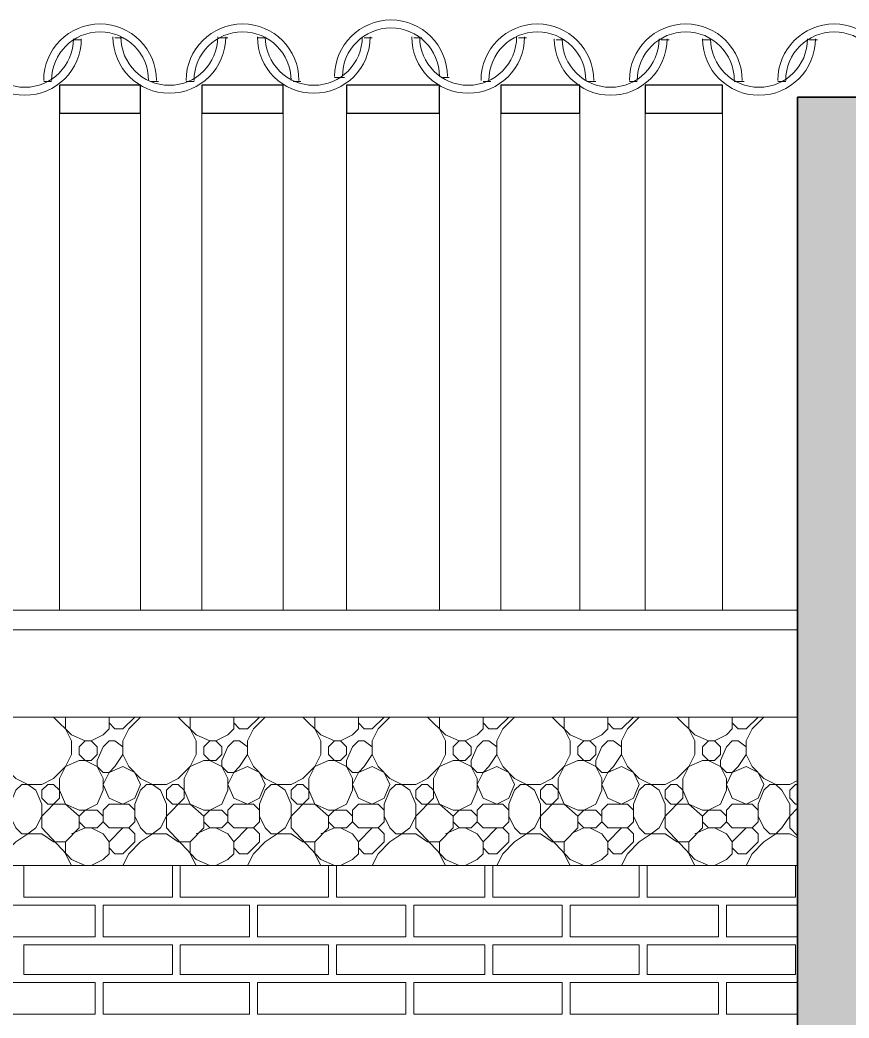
# Model space of a CAD drawing. Header units: millimetres. Extents: x 522330 to 539110, y -796875 to -790495.
# Drawn here: x 535232 to 536563, y -792096 to -790495 of the extents above; entities that cross this region are included whole.
import ezdxf

# ---------------------------------------------------------------- set-up
doc = ezdxf.new("R2010")
doc.units = ezdxf.units.MM
doc.layers.add('A-ALV-___-___-EXI', color=250, linetype='Continuous', lineweight=35)
doc.layers.add('A-COB-___-___-EXI', color=250, linetype='Continuous', lineweight=25)

msp = doc.modelspace()

# ---------------------------------------------------------------- hatches: boundary and pattern name
at = {"layer": 'A-ALV-___-___-EXI'}
h = msp.add_hatch(color=11, dxfattribs=at)
h.paths.add_polyline_path([(536442.5, -795696.4), (536884.2, -795696.4), (536884.2, -794733.6), (536690.3, -794733.6), (536442.5, -794743.1), (536442.5, -795693.3)])
h.paths.add_polyline_path([(523051.7, -795674.2), (523493.4, -795674.2), (523477.5, -794733.6), (523258.2, -794679.6), (523051.7, -794679.6), (523051.7, -794983.5)])
h.paths.add_polyline_path([(523255.1, -793246.4), (523477.5, -793233.7), (523477.5, -792595), (523407.6, -792595), (523408.1, -792553.7), (523477.5, -792553.7), (523477.5, -792452), (523413.9, -792452), (523413.9, -792401.2), (523477.5, -792401.2), (523477.5, -790621.7), (523042.2, -790621.7), (523048.5, -793246.4)])
h.paths.add_polyline_path([(536687.2, -793230.6), (536884.2, -793230.6), (536861.9, -790618.5), (536480.6, -790618.5), (536480.6, -792401.2), (536560.1, -792401.2), (536560.1, -792452), (536455.2, -792452), (536455.2, -792553.7), (536556.9, -792553.7), (536556.9, -792595), (536442.5, -792595), (536442.5, -793122.5), (536684, -793132)])
h.paths.add_polyline_path([(531977.8, -793192.4), (532213, -793192.4), (532422.7, -793176.5), (532422.7, -792595), (532324.2, -792595), (532324.9, -792553.7), (532394.1, -792553.7), (532394.1, -792452), (532327.4, -792452), (532327.5, -792401.2), (532394.1, -792401.2), (532394.1, -790643.9), (531984.2, -790643.9), (531979.5, -792538.7)])
h.paths.add_polyline_path([(527970.8, -793182.9), (527970.8, -792595), (527865.9, -792595), (527865.9, -792553.7), (527869.1, -792553.7), (527869.1, -792404.4), (527935.8, -792404.4), (527929.4, -790643.9), (527548.1, -790643.9), (527532.2, -792401.2), (527593.2, -792401.2), (527592.6, -792452), (527541.8, -792452), (527541.8, -792553.7), (527602.1, -792553.7), (527602.1, -792595), (527532.2, -792595), (527532.2, -793170.2), (527726.1, -793182.9)])

# ---------------------------------------------------------------- linework, layer by layer
at = {"layer": 'A-ALV-___-___-EXI', "color": 18, "lineweight": 9}
msp.add_line((536480.6, -791613.1), (532394.1, -791613.1), dxfattribs=at)
at = {"layer": 'A-ALV-___-___-EXI', "color": 251, "lineweight": 9}
for p, q in [((535737, -791651.2), (535746.6, -791651.2)), ((536137.4, -791651.2), (536147, -791651.2)), ((535314.4, -791800.6), (535336.6, -791791.1)), ((535514.6, -791800.6), (535536.8, -791791.1)), ((535714.8, -791800.6), (535737, -791791.1)), ((535915, -791800.6), (535937.2, -791791.1)), ((536120.6, -791798.4), (536137.4, -791791.1)), ((536315.4, -791800.6), (536337.6, -791791.1))]:
    msp.add_line(p, q, dxfattribs=at)
at = {"layer": 'A-ALV-___-___-EXI'}
msp.add_lwpolyline([(536442.5, -792595), (536442.5, -793122.5), (536684, -793132), (536687.2, -793230.6), (536884.2, -793230.6), (536861.9, -790618.5), (536480.6, -790618.5), (536480.6, -792401.2)], dxfattribs=at)
at = {"layer": 'A-ALV-___-___-EXI', "color": 251, "lineweight": 9, "flags": 128}
for points in [[(536480.6, -791851.4), (532394.1, -791851.4), (532403.6, -791832.4), (532422.7, -791813.3), (532441.8, -791800.6), (532454.5, -791791.1), (532464, -791772), (532492.6, -791743.4), (532492.6, -791711.6), (532511.7, -791673.5), (532511.7, -791651.2), (532502.1, -791632.2), (532502.1, -791613.1), (532502.1, -791632.2), (532511.7, -791651.2), (532511.7, -791673.5), (532492.6, -791711.6)], [(535126.9, -791781.5), (535136.4, -791791.1), (535155.5, -791791.1), (535165, -791781.5), (535174.6, -791791.1), (535206.4, -791791.1), (535215.9, -791781.5), (535215.9, -791752.9), (535225.4, -791730.7), (535235, -791721.2), (535266.7, -791721.2), (535285.8, -791711.6), (535304.9, -791692.6), (535327.1, -791683), (535346.2, -791683), (535355.7, -791673.5), (535355.7, -791660.8), (535346.2, -791651.2), (535365.2, -791641.7), (535374.8, -791632.2), (535374.8, -791613.1)], [(535196.8, -791851.4), (535206.4, -791832.4), (535225.4, -791813.3), (535244.5, -791800.6), (535257.2, -791791.1), (535266.7, -791772), (535295.3, -791743.4), (535295.3, -791711.6), (535314.4, -791673.5), (535314.4, -791651.2), (535304.9, -791632.2), (535304.9, -791613.1)], [(535346.2, -791651.2), (535336.6, -791651.2), (535314.4, -791641.7), (535285.8, -791613.1)], [(535327.1, -791781.5), (535336.6, -791791.1), (535355.7, -791791.1), (535365.2, -791781.5), (535374.8, -791791.1), (535406.6, -791791.1), (535416.1, -791781.5), (535416.1, -791752.9), (535425.6, -791730.7), (535435.2, -791721.2), (535466.9, -791721.2), (535486, -791711.6), (535505.1, -791692.6), (535527.3, -791683), (535546.4, -791683), (535555.9, -791673.5), (535555.9, -791660.8), (535546.4, -791651.2), (535565.4, -791641.7), (535575, -791632.2), (535575, -791613.1)], [(535425.6, -791613.1), (535406.6, -791632.2), (535397, -791651.2), (535397, -791673.5), (535384.3, -791692.6), (535374.8, -791702.1), (535365.2, -791702.1), (535355.7, -791692.6), (535355.7, -791683), (535365.2, -791660.8), (535374.8, -791651.2), (535384.3, -791651.2), (535397, -791660.8)], [(535374.8, -791622.6), (535384.3, -791632.2), (535397, -791632.2), (535416.1, -791613.1)], [(535397, -791851.4), (535406.6, -791832.4), (535425.6, -791813.3), (535444.7, -791800.6), (535457.4, -791791.1), (535466.9, -791772), (535495.5, -791743.4), (535495.5, -791711.6), (535514.6, -791673.5), (535514.6, -791651.2), (535505.1, -791632.2), (535505.1, -791613.1)], [(535546.4, -791651.2), (535536.8, -791651.2), (535514.6, -791641.7), (535486, -791613.1)], [(535527.3, -791781.5), (535536.8, -791791.1), (535555.9, -791791.1), (535565.4, -791781.5), (535575, -791791.1), (535606.7, -791791.1), (535616.3, -791781.5), (535616.3, -791752.9), (535625.8, -791730.7), (535635.3, -791721.2), (535667.1, -791721.2), (535686.2, -791711.6), (535705.3, -791692.6), (535727.5, -791683), (535746.6, -791683), (535756.1, -791673.5), (535756.1, -791660.8), (535746.6, -791651.2), (535765.6, -791641.7), (535775.2, -791632.2), (535775.2, -791613.1)], [(535597.2, -791660.8), (535584.5, -791651.2), (535575, -791651.2), (535565.4, -791660.8), (535555.9, -791683), (535555.9, -791692.6), (535565.4, -791702.1), (535575, -791702.1), (535584.5, -791692.6), (535597.2, -791673.5), (535597.2, -791651.2), (535606.7, -791632.2), (535625.8, -791613.1)], [(535575, -791622.6), (535584.5, -791632.2), (535597.2, -791632.2), (535616.3, -791613.1)], [(535597.2, -791851.4), (535606.7, -791832.4), (535625.8, -791813.3), (535644.9, -791800.6), (535657.6, -791791.1), (535667.1, -791772), (535695.7, -791743.4), (535695.7, -791711.6), (535714.8, -791673.5), (535714.8, -791651.2), (535705.3, -791632.2), (535705.3, -791613.1)], [(535705.3, -791813.3), (535727.5, -791791.1), (535727.5, -791772), (535737, -791762.5), (535756.1, -791752.9), (535765.6, -791730.7), (535765.6, -791711.6), (535756.1, -791692.6), (535737, -791683), (535727.5, -791673.5), (535727.5, -791660.8), (535737, -791651.2), (535714.8, -791641.7), (535686.2, -791613.1)], [(535727.5, -791781.5), (535737, -791791.1), (535756.1, -791791.1), (535765.6, -791781.5), (535775.2, -791791.1), (535806.9, -791791.1), (535816.5, -791781.5), (535816.5, -791752.9), (535826, -791730.7), (535835.5, -791721.2), (535867.3, -791721.2), (535886.4, -791711.6), (535905.5, -791692.6), (535927.7, -791683), (535946.8, -791683), (535956.3, -791673.5), (535956.3, -791660.8), (535946.8, -791651.2), (535965.8, -791641.7), (535975.4, -791632.2), (535975.4, -791613.1)], [(535826, -791613.1), (535806.9, -791632.2), (535797.4, -791651.2), (535797.4, -791673.5), (535784.7, -791692.6), (535775.2, -791702.1), (535765.6, -791702.1), (535756.1, -791692.6), (535756.1, -791683), (535765.6, -791660.8), (535775.2, -791651.2), (535784.7, -791651.2), (535797.4, -791660.8)], [(535775.2, -791622.6), (535784.7, -791632.2), (535797.4, -791632.2), (535816.5, -791613.1)], [(535797.4, -791851.4), (535806.9, -791832.4), (535826, -791813.3), (535845.1, -791800.6), (535857.8, -791791.1), (535867.3, -791772), (535895.9, -791743.4), (535895.9, -791711.6), (535915, -791673.5), (535915, -791651.2), (535905.5, -791632.2), (535905.5, -791613.1)], [(535946.8, -791651.2), (535937.2, -791651.2), (535915, -791641.7), (535886.4, -791613.1)], [(535927.7, -791781.5), (535937.2, -791791.1), (535956.3, -791791.1), (535965.8, -791781.5), (535975.4, -791791.1), (536007.1, -791791.1), (536016.7, -791781.5), (536016.7, -791752.9), (536026.2, -791730.7), (536035.7, -791721.2), (536067.5, -791721.2), (536086.6, -791711.6), (536105.6, -791692.6), (536127.9, -791683), (536147, -791683), (536156.5, -791673.5), (536156.5, -791660.8), (536147, -791651.2), (536166, -791641.7), (536175.6, -791632.2), (536175.6, -791613.1)], [(535997.6, -791660.8), (535984.9, -791651.2), (535975.4, -791651.2), (535965.8, -791660.8), (535956.3, -791683), (535956.3, -791692.6), (535965.8, -791702.1), (535975.4, -791702.1), (535984.9, -791692.6), (535997.6, -791673.5), (535997.6, -791651.2), (536007.1, -791632.2), (536026.2, -791613.1)], [(535975.4, -791622.6), (535984.9, -791632.2), (535997.6, -791632.2), (536016.7, -791613.1)], [(535997.6, -791851.4), (536007.1, -791832.4), (536026.2, -791813.3), (536045.3, -791800.6), (536058, -791791.1), (536067.5, -791772), (536096.1, -791743.4), (536096.1, -791711.6), (536115.2, -791673.5), (536115.2, -791651.2), (536105.6, -791632.2), (536105.6, -791613.1)], [(536105.6, -791813.3), (536127.9, -791791.1), (536127.9, -791772), (536137.4, -791762.5), (536156.5, -791752.9), (536166, -791730.7), (536166, -791711.6), (536156.5, -791692.6), (536137.4, -791683), (536127.9, -791673.5), (536127.9, -791660.8), (536137.4, -791651.2), (536115.2, -791641.7), (536086.6, -791613.1)], [(536226.4, -791613.1), (536207.3, -791632.2), (536197.8, -791651.2), (536197.8, -791673.5), (536185.1, -791692.6), (536175.6, -791702.1), (536166, -791702.1), (536156.5, -791692.6), (536156.5, -791683), (536166, -791660.8), (536175.6, -791651.2), (536185.1, -791651.2), (536197.8, -791660.8)], [(536175.6, -791622.6), (536185.1, -791632.2), (536197.8, -791632.2), (536216.9, -791613.1)], [(536197.8, -791851.4), (536207.3, -791832.4), (536226.4, -791813.3), (536245.5, -791800.6), (536258.2, -791791.1), (536267.7, -791772), (536296.3, -791743.4), (536296.3, -791711.6), (536315.4, -791673.5), (536315.4, -791651.2), (536305.8, -791632.2), (536305.8, -791613.1)], [(536286.8, -791613.1), (536315.4, -791641.7), (536337.6, -791651.2), (536347.1, -791651.2), (536366.2, -791641.7), (536375.7, -791632.2), (536375.7, -791613.1)], [(536398, -791660.8), (536385.3, -791651.2), (536375.7, -791651.2), (536366.2, -791660.8), (536356.7, -791683), (536356.7, -791692.6), (536366.2, -791702.1), (536375.7, -791702.1), (536385.3, -791692.6), (536398, -791673.5), (536398, -791651.2), (536407.5, -791632.2), (536426.6, -791613.1)], [(536375.7, -791622.6), (536385.3, -791632.2), (536398, -791632.2), (536417.1, -791613.1)], [(535304.9, -791813.3), (535327.1, -791791.1), (535327.1, -791772), (535336.6, -791762.5), (535355.7, -791752.9), (535365.2, -791730.7), (535365.2, -791711.6), (535355.7, -791692.6), (535336.6, -791683), (535327.1, -791673.5), (535327.1, -791660.8), (535336.6, -791651.2)], [(535505.1, -791813.3), (535527.3, -791791.1), (535527.3, -791772), (535536.8, -791762.5), (535555.9, -791752.9), (535565.4, -791730.7), (535565.4, -791711.6), (535555.9, -791692.6), (535536.8, -791683), (535527.3, -791673.5), (535527.3, -791660.8), (535536.8, -791651.2)], [(535905.5, -791813.3), (535927.7, -791791.1), (535927.7, -791772), (535937.2, -791762.5), (535956.3, -791752.9), (535965.8, -791730.7), (535965.8, -791711.6), (535956.3, -791692.6), (535937.2, -791683), (535927.7, -791673.5), (535927.7, -791660.8), (535937.2, -791651.2)], [(536127.9, -791781.5), (536137.4, -791791.1), (536156.5, -791791.1), (536166, -791781.5), (536175.6, -791791.1), (536207.3, -791791.1), (536216.9, -791781.5), (536216.9, -791752.9), (536226.4, -791730.7), (536235.9, -791721.2), (536267.7, -791721.2), (536286.8, -791711.6), (536305.8, -791692.6), (536328.1, -791683), (536347.1, -791683), (536356.7, -791673.5), (536356.7, -791660.8), (536347.1, -791651.2)], [(536305.8, -791813.3), (536328.1, -791791.1), (536328.1, -791772), (536337.6, -791762.5), (536356.7, -791752.9), (536366.2, -791730.7), (536366.2, -791711.6), (536356.7, -791692.6), (536337.6, -791683), (536328.1, -791673.5), (536328.1, -791660.8), (536337.6, -791651.2)], [(535336.6, -791851.4), (535314.4, -791841.9), (535266.7, -791791.1), (535266.7, -791752.9), (535257.2, -791730.7), (535244.5, -791721.2), (535225.4, -791711.6), (535206.4, -791692.6), (535196.8, -791673.5)], [(535536.8, -791851.4), (535514.6, -791841.9), (535466.9, -791791.1), (535466.9, -791752.9), (535457.4, -791730.7), (535444.7, -791721.2), (535425.6, -791711.6), (535406.6, -791692.6), (535397, -791673.5)], [(535737, -791851.4), (535714.8, -791841.9), (535667.1, -791791.1), (535667.1, -791752.9), (535657.6, -791730.7), (535644.9, -791721.2), (535625.8, -791711.6), (535606.7, -791692.6), (535597.2, -791673.5)], [(535937.2, -791851.4), (535915, -791841.9), (535867.3, -791791.1), (535867.3, -791752.9), (535857.8, -791730.7), (535845.1, -791721.2), (535826, -791711.6), (535806.9, -791692.6), (535797.4, -791673.5)], [(536137.4, -791851.4), (536115.2, -791841.9), (536067.5, -791791.1), (536067.5, -791752.9), (536058, -791730.7), (536045.3, -791721.2), (536026.2, -791711.6), (536007.1, -791692.6), (535997.6, -791673.5)], [(536337.6, -791851.4), (536315.4, -791841.9), (536267.7, -791791.1), (536267.7, -791752.9), (536258.2, -791730.7), (536245.5, -791721.2), (536226.4, -791711.6), (536207.3, -791692.6), (536197.8, -791673.5)], [(536480.6, -791803.8), (536467.9, -791791.1), (536467.9, -791752.9), (536455.2, -791730.7), (536445.7, -791721.2), (536426.6, -791711.6), (536407.5, -791692.6), (536398, -791673.5)], [(535416.1, -791702.1), (535397, -791692.6), (535416.1, -791702.1), (535425.6, -791721.2), (535416.1, -791743.4), (535397, -791752.9), (535374.8, -791743.4), (535365.2, -791721.2), (535374.8, -791702.1), (535397, -791692.6)], [(535616.3, -791702.1), (535597.2, -791692.6), (535616.3, -791702.1), (535625.8, -791721.2), (535616.3, -791743.4), (535597.2, -791752.9), (535575, -791743.4), (535565.4, -791721.2), (535575, -791702.1), (535597.2, -791692.6)], [(535816.5, -791702.1), (535797.4, -791692.6), (535816.5, -791702.1), (535826, -791721.2), (535816.5, -791743.4), (535797.4, -791752.9), (535775.2, -791743.4), (535765.6, -791721.2), (535775.2, -791702.1), (535797.4, -791692.6)], [(535997.6, -791692.6), (536016.7, -791702.1), (536026.2, -791721.2), (536016.7, -791743.4), (535997.6, -791752.9), (535975.4, -791743.4), (535965.8, -791721.2), (535975.4, -791702.1), (535997.6, -791692.6), (536016.7, -791702.1)], [(536216.9, -791702.1), (536197.8, -791692.6), (536216.9, -791702.1), (536226.4, -791721.2), (536216.9, -791743.4), (536197.8, -791752.9), (536175.6, -791743.4), (536166, -791721.2), (536175.6, -791702.1), (536197.8, -791692.6)], [(536398, -791692.6), (536417.1, -791702.1), (536426.6, -791721.2), (536417.1, -791743.4), (536398, -791752.9), (536375.7, -791743.4), (536366.2, -791721.2), (536375.7, -791702.1), (536398, -791692.6), (536417.1, -791702.1)], [(535327.1, -791772), (535304.9, -791752.9), (535276.3, -791752.9), (535266.7, -791743.4), (535266.7, -791730.7), (535276.3, -791721.2), (535285.8, -791721.2), (535295.3, -791730.7), (535304.9, -791752.9), (535327.1, -791762.5), (535355.7, -791762.5), (535365.2, -791772)], [(535527.3, -791772), (535505.1, -791752.9), (535476.5, -791752.9), (535466.9, -791743.4), (535466.9, -791730.7), (535476.5, -791721.2), (535486, -791721.2), (535495.5, -791730.7), (535505.1, -791752.9), (535527.3, -791762.5), (535555.9, -791762.5), (535565.4, -791772)], [(535727.5, -791772), (535705.3, -791752.9), (535676.7, -791752.9), (535667.1, -791743.4), (535667.1, -791730.7), (535676.7, -791721.2), (535686.2, -791721.2), (535695.7, -791730.7), (535705.3, -791752.9), (535727.5, -791762.5), (535756.1, -791762.5), (535765.6, -791772)], [(535927.7, -791772), (535905.5, -791752.9), (535876.9, -791752.9), (535867.3, -791743.4), (535867.3, -791730.7), (535876.9, -791721.2), (535886.4, -791721.2), (535895.9, -791730.7), (535905.5, -791752.9), (535927.7, -791762.5), (535956.3, -791762.5), (535965.8, -791772)], [(536127.9, -791772), (536105.6, -791752.9), (536077, -791752.9), (536067.5, -791743.4), (536067.5, -791730.7), (536077, -791721.2), (536086.6, -791721.2), (536096.1, -791730.7), (536105.6, -791752.9), (536127.9, -791762.5), (536156.5, -791762.5), (536166, -791772)], [(536328.1, -791772), (536305.8, -791752.9), (536277.2, -791752.9), (536267.7, -791743.4), (536267.7, -791730.7), (536277.2, -791721.2), (536286.8, -791721.2), (536296.3, -791730.7), (536305.8, -791752.9), (536328.1, -791762.5), (536356.7, -791762.5), (536366.2, -791772)], [(536328.1, -791781.5), (536337.6, -791791.1), (536356.7, -791791.1), (536366.2, -791781.5), (536375.7, -791791.1), (536407.5, -791791.1), (536417.1, -791781.5), (536417.1, -791752.9), (536426.6, -791730.7), (536436.1, -791721.2), (536467.9, -791721.2), (536480.6, -791714.8)], [(536480.6, -791752.9), (536477.4, -791752.9), (536467.9, -791743.4), (536467.9, -791730.7), (536477.4, -791721.2), (536480.6, -791721.2)], [(535365.2, -791781.5), (535365.2, -791762.5), (535374.8, -791752.9), (535406.6, -791752.9), (535416.1, -791762.5)], [(535565.4, -791781.5), (535565.4, -791762.5), (535575, -791752.9), (535606.7, -791752.9), (535616.3, -791762.5)], [(535765.6, -791781.5), (535765.6, -791762.5), (535775.2, -791752.9), (535806.9, -791752.9), (535816.5, -791762.5)], [(535965.8, -791781.5), (535965.8, -791762.5), (535975.4, -791752.9), (536007.1, -791752.9), (536016.7, -791762.5)], [(536166, -791781.5), (536166, -791762.5), (536175.6, -791752.9), (536207.3, -791752.9), (536216.9, -791762.5)], [(536366.2, -791781.5), (536366.2, -791762.5), (536375.7, -791752.9), (536407.5, -791752.9), (536417.1, -791762.5)], [(536398, -791851.4), (536407.5, -791832.4), (536426.6, -791813.3), (536445.7, -791800.6), (536455.2, -791791.1), (536467.9, -791772), (536480.6, -791759.3)], [(535215.9, -791772), (535225.4, -791791.1), (535235, -791800.6), (535266.7, -791800.6), (535285.8, -791813.3), (535304.9, -791813.3), (535304.9, -791832.4), (535314.4, -791851.4)], [(535416.1, -791772), (535425.6, -791791.1), (535435.2, -791800.6), (535466.9, -791800.6), (535486, -791813.3), (535505.1, -791813.3), (535505.1, -791832.4), (535514.6, -791851.4)], [(535616.3, -791772), (535625.8, -791791.1), (535635.3, -791800.6), (535667.1, -791800.6), (535686.2, -791813.3), (535705.3, -791813.3), (535705.3, -791832.4), (535714.8, -791851.4)], [(535816.5, -791772), (535826, -791791.1), (535835.5, -791800.6), (535867.3, -791800.6), (535886.4, -791813.3), (535905.5, -791813.3), (535905.5, -791832.4), (535915, -791851.4)], [(536016.7, -791772), (536026.2, -791791.1), (536035.7, -791800.6), (536067.5, -791800.6), (536086.6, -791813.3), (536105.6, -791813.3), (536105.6, -791832.4), (536115.2, -791851.4)], [(536216.9, -791772), (536226.4, -791791.1), (536235.9, -791800.6), (536267.7, -791800.6), (536286.8, -791813.3), (536305.8, -791813.3), (536305.8, -791832.4), (536315.4, -791851.4)], [(536417.1, -791772), (536426.6, -791791.1), (536436.1, -791800.6), (536467.9, -791800.6), (536480.6, -791806.9)], [(535346.2, -791851.4), (535365.2, -791841.9), (535374.8, -791832.4), (535374.8, -791813.3), (535397, -791791.1)], [(535374.8, -791813.3), (535365.2, -791800.6), (535346.2, -791791.1)], [(535374.8, -791822.8), (535384.3, -791832.4), (535397, -791832.4), (535416.1, -791813.3), (535416.1, -791800.6), (535406.6, -791791.1)], [(535546.4, -791851.4), (535565.4, -791841.9), (535575, -791832.4), (535575, -791813.3), (535597.2, -791791.1)], [(535575, -791813.3), (535565.4, -791800.6), (535546.4, -791791.1)], [(535575, -791822.8), (535584.5, -791832.4), (535597.2, -791832.4), (535616.3, -791813.3), (535616.3, -791800.6), (535606.7, -791791.1)], [(535746.6, -791851.4), (535765.6, -791841.9), (535775.2, -791832.4), (535775.2, -791813.3), (535797.4, -791791.1)], [(535775.2, -791813.3), (535765.6, -791800.6), (535746.6, -791791.1)], [(535775.2, -791822.8), (535784.7, -791832.4), (535797.4, -791832.4), (535816.5, -791813.3), (535816.5, -791800.6), (535806.9, -791791.1)], [(535946.8, -791851.4), (535965.8, -791841.9), (535975.4, -791832.4), (535975.4, -791813.3), (535997.6, -791791.1)], [(535975.4, -791813.3), (535965.8, -791800.6), (535946.8, -791791.1)], [(535975.4, -791822.8), (535984.9, -791832.4), (535997.6, -791832.4), (536016.7, -791813.3), (536016.7, -791800.6), (536007.1, -791791.1)], [(536147, -791851.4), (536166, -791841.9), (536175.6, -791832.4), (536175.6, -791813.3), (536197.8, -791791.1)], [(536175.6, -791813.3), (536166, -791800.6), (536147, -791791.1)], [(536175.6, -791822.8), (536185.1, -791832.4), (536197.8, -791832.4), (536216.9, -791813.3), (536216.9, -791800.6), (536207.3, -791791.1)], [(536347.1, -791851.4), (536366.2, -791841.9), (536375.7, -791832.4), (536375.7, -791813.3), (536398, -791791.1)], [(536375.7, -791813.3), (536366.2, -791800.6), (536347.1, -791791.1)], [(536375.7, -791822.8), (536385.3, -791832.4), (536398, -791832.4), (536417.1, -791813.3), (536417.1, -791800.6), (536407.5, -791791.1)]]:
    msp.add_lwpolyline(points, dxfattribs=at)
at = {"layer": 'A-ALV-___-___-EXI', "color": 18, "lineweight": 9, "flags": 128}
for points in [[(536112, -791613.1), (536413.9, -791613.1)], [(536112, -791851.4), (536413.9, -791851.4)]]:
    msp.add_lwpolyline(points, close=True, dxfattribs=at)
at = {"layer": 'A-ALV-___-___-EXI', "color": 252, "lineweight": 9, "flags": 128}
for points in [[(535238.1, -791851.4), (535238.1, -791902.3), (535476.5, -791902.3), (535476.5, -791851.4)], [(535489.2, -791851.4), (535489.2, -791902.3), (535727.5, -791902.3), (535727.5, -791851.4)], [(535740.2, -791851.4), (535740.2, -791902.3), (535978.5, -791902.3), (535978.5, -791851.4)], [(535991.2, -791851.4), (535991.2, -791902.3), (536226.4, -791902.3), (536226.4, -791851.4)], [(536239.1, -791851.4), (536239.1, -791902.3), (536477.4, -791902.3), (536477.4, -791851.4)], [(536480.6, -791965.8), (536366.2, -791965.8), (536366.2, -791915), (536480.6, -791915)], [(536480.6, -792089.8), (536366.2, -792089.8), (536366.2, -792038.9), (536480.6, -792038.9)]]:
    msp.add_lwpolyline(points, dxfattribs=at)
for points in [[(535352.5, -791915), (535352.5, -791965.8), (535114.2, -791965.8), (535114.2, -791915)], [(535600.4, -791915), (535600.4, -791965.8), (535365.2, -791965.8), (535365.2, -791915)], [(535851.4, -791915), (535851.4, -791965.8), (535613.1, -791965.8), (535613.1, -791915)], [(536102.5, -791915), (536102.5, -791965.8), (535864.1, -791965.8), (535864.1, -791915)], [(536353.5, -791915), (536353.5, -791965.8), (536115.2, -791965.8), (536115.2, -791915)], [(535476.5, -791978.5), (535476.5, -792026.2), (535238.1, -792026.2), (535238.1, -791978.5)], [(535727.5, -791978.5), (535727.5, -792026.2), (535489.2, -792026.2), (535489.2, -791978.5)], [(535978.5, -791978.5), (535978.5, -792026.2), (535740.2, -792026.2), (535740.2, -791978.5)], [(536226.4, -791978.5), (536226.4, -792026.2), (535991.2, -792026.2), (535991.2, -791978.5)], [(536477.4, -791978.5), (536477.4, -792026.2), (536239.1, -792026.2), (536239.1, -791978.5)], [(535352.5, -792038.9), (535352.5, -792089.8), (535114.2, -792089.8), (535114.2, -792038.9)], [(535600.4, -792038.9), (535600.4, -792089.8), (535365.2, -792089.8), (535365.2, -792038.9)], [(535851.4, -792038.9), (535851.4, -792089.8), (535613.1, -792089.8), (535613.1, -792038.9)], [(536102.5, -792038.9), (536102.5, -792089.8), (535864.1, -792089.8), (535864.1, -792038.9)], [(536353.5, -792038.9), (536353.5, -792089.8), (536115.2, -792089.8), (536115.2, -792038.9)]]:
    msp.add_lwpolyline(points, close=True, dxfattribs=at)
at = {"layer": 'A-COB-___-___-EXI', "color": 18, "lineweight": 9}
for p, q in [((535317.6, -790526.3), (535330.3, -790526.3)), ((535397, -790523.2), (535384.3, -790523.2)), ((535552.7, -790523.2), (535565.4, -790523.2)), ((535625.8, -790523.2), (535613.1, -790523.2)), ((535784.7, -790523.2), (535797.4, -790523.2)), ((535876.9, -790523.2), (535864.1, -790523.2)), ((536032.6, -790523.2), (536045.3, -790523.2)), ((536105.6, -790526.3), (536092.9, -790526.3)), ((536261.4, -790526.3), (536274.1, -790526.3)), ((536340.8, -790526.3), (536328.1, -790526.3)), ((536499.7, -790526.3), (536512.4, -790526.3)), ((535752.9, -790586.7), (535737, -790586.7)), ((535908.6, -790586.7), (535921.3, -790586.7)), ((535282.6, -790593.1), (535269.9, -790593.1)), ((535441.5, -790593.1), (535454.2, -790593.1)), ((535511.4, -790593.1), (535498.7, -790593.1)), ((535670.3, -790593.1), (535683, -790593.1)), ((535988.1, -790593.1), (535975.4, -790593.1)), ((536143.8, -790593.1), (536156.5, -790593.1)), ((536223.2, -790593.1), (536210.5, -790593.1)), ((536378.9, -790593.1), (536394.8, -790593.1)), ((536461.5, -790593.1), (536448.8, -790593.1)), ((536480.6, -791441.5), (532394.1, -791441.5)), ((536480.6, -791473.3), (532394.1, -791473.3))]:
    msp.add_line(p, q, dxfattribs=at)
at = {"layer": 'A-COB-___-___-EXI', "color": 248, "lineweight": 25, "flags": 128}
for points in [[(535295.3, -790643.9), (535425.6, -790643.9), (535425.6, -790599.4), (535295.3, -790599.4)], [(535524.1, -790643.9), (535654.4, -790643.9), (535654.4, -790599.4), (535524.1, -790599.4)], [(535756.1, -790643.9), (535905.5, -790643.9), (535905.5, -790599.4), (535756.1, -790599.4)], [(536004, -790643.9), (536131.1, -790643.9), (536131.1, -790599.4), (536004, -790599.4)], [(536235.9, -790643.9), (536359.9, -790643.9), (536359.9, -790599.4), (536235.9, -790599.4)]]:
    msp.add_lwpolyline(points, close=True, dxfattribs=at)
at = {"layer": 'A-COB-___-___-EXI', "color": 18, "lineweight": 9, "flags": 128}
for points in [[(535295.3, -790643.9), (535425.6, -790643.9), (535425.6, -791441.5), (535295.3, -791441.5)], [(535524.1, -790643.9), (535654.4, -790643.9), (535654.4, -791441.5), (535524.1, -791441.5)], [(535756.1, -790643.9), (535905.5, -790643.9), (535905.5, -791441.5), (535756.1, -791441.5)], [(536004, -790643.9), (536131.1, -790643.9), (536131.1, -791441.5), (536004, -791441.5)], [(536235.9, -790643.9), (536359.9, -790643.9), (536359.9, -791441.5), (536235.9, -791441.5)], [(536112, -791441.5), (536413.9, -791441.5)], [(536112, -791473.3), (536413.9, -791473.3)]]:
    msp.add_lwpolyline(points, close=True, dxfattribs=at)
at = {"layer": 'A-COB-___-___-EXI', "color": 18, "lineweight": 9}
for points in [[(535918.2, -790585.1), (535918.2, -790535.1), (535877.6, -790494.6), (535827.6, -790494.6), (535777.6, -790494.6), (535737, -790535.1), (535737, -790585.1)], [(535451, -790591.5), (535451, -790541.5), (535410.5, -790500.9), (535360.5, -790500.9), (535310.5, -790500.9), (535269.9, -790541.5), (535269.9, -790591.5)], [(535679.8, -790591.5), (535679.8, -790541.5), (535639.3, -790500.9), (535589.3, -790500.9), (535539.2, -790500.9), (535498.7, -790541.5), (535498.7, -790591.5)], [(535905.5, -790585.1), (535905.5, -790542.1), (535870.6, -790507.3), (535827.6, -790507.3), (535784.6, -790507.3), (535749.7, -790542.1), (535749.7, -790585.1)], [(536153.3, -790591.5), (536153.3, -790541.5), (536112.8, -790500.9), (536062.7, -790500.9), (536012.7, -790500.9), (535972.2, -790541.5), (535972.2, -790591.5)], [(536391.6, -790591.5), (536391.6, -790541.5), (536351.1, -790500.9), (536301.1, -790500.9), (536251.1, -790500.9), (536210.5, -790541.5), (536210.5, -790591.5)], [(536630, -790591.5), (536630, -790541.5), (536589.4, -790500.9), (536539.4, -790500.9), (536489.4, -790500.9), (536448.8, -790541.5), (536448.8, -790591.5)], [(535149.2, -790524.8), (535149.2, -790574.8), (535189.7, -790615.3), (535239.7, -790615.3), (535289.7, -790615.3), (535330.3, -790574.8), (535330.3, -790524.8)], [(535161.9, -790524.8), (535161.9, -790567.8), (535196.7, -790602.6), (535239.7, -790602.6), (535282.7, -790602.6), (535317.6, -790567.8), (535317.6, -790524.8)], [(535438.3, -790591.5), (535438.3, -790548.5), (535403.5, -790513.6), (535360.5, -790513.6), (535317.5, -790513.6), (535282.6, -790548.5), (535282.6, -790591.5)], [(535381.1, -790521.6), (535381.1, -790571.6), (535421.7, -790612.1), (535471.7, -790612.1), (535521.7, -790612.1), (535562.3, -790571.6), (535562.3, -790521.6)], [(535393.8, -790521.6), (535393.8, -790564.6), (535428.7, -790599.4), (535471.7, -790599.4), (535514.7, -790599.4), (535549.5, -790564.6), (535549.5, -790521.6)], [(535667.1, -790591.5), (535667.1, -790548.5), (535632.3, -790513.6), (535589.3, -790513.6), (535546.3, -790513.6), (535511.4, -790548.5), (535511.4, -790591.5)], [(535613.1, -790521.6), (535613.1, -790571.6), (535653.6, -790612.1), (535703.7, -790612.1), (535753.7, -790612.1), (535794.2, -790571.6), (535794.2, -790521.6)], [(535625.8, -790521.6), (535625.8, -790564.6), (535660.7, -790599.4), (535703.7, -790599.4), (535746.7, -790599.4), (535781.5, -790564.6), (535781.5, -790521.6)], [(535861, -790521.6), (535861, -790571.6), (535901.5, -790612.1), (535951.5, -790612.1), (536001.5, -790612.1), (536042.1, -790571.6), (536042.1, -790521.6)], [(535873.7, -790521.6), (535873.7, -790564.6), (535908.5, -790599.4), (535951.5, -790599.4), (535994.5, -790599.4), (536029.4, -790564.6), (536029.4, -790521.6)], [(536140.6, -790591.5), (536140.6, -790548.5), (536105.8, -790513.6), (536062.7, -790513.6), (536019.7, -790513.6), (535984.9, -790548.5), (535984.9, -790591.5)], [(536089.8, -790524.8), (536089.8, -790574.8), (536130.3, -790615.3), (536180.3, -790615.3), (536230.3, -790615.3), (536270.9, -790574.8), (536270.9, -790524.8)], [(536102.5, -790524.8), (536102.5, -790567.8), (536137.3, -790602.6), (536180.3, -790602.6), (536223.3, -790602.6), (536258.2, -790567.8), (536258.2, -790524.8)], [(536378.9, -790591.5), (536378.9, -790548.5), (536344.1, -790513.6), (536301.1, -790513.6), (536258.1, -790513.6), (536223.2, -790548.5), (536223.2, -790591.5)], [(536328.1, -790524.8), (536328.1, -790574.8), (536368.6, -790615.3), (536418.6, -790615.3), (536468.7, -790615.3), (536509.2, -790574.8), (536509.2, -790524.8)], [(536340.8, -790524.8), (536340.8, -790567.8), (536375.7, -790602.6), (536418.6, -790602.6), (536461.7, -790602.6), (536496.5, -790567.8), (536496.5, -790524.8)], [(536617.3, -790591.5), (536617.3, -790548.5), (536582.4, -790513.6), (536539.4, -790513.6), (536496.4, -790513.6), (536461.5, -790548.5), (536461.5, -790591.5)]]:
    msp.add_open_spline(points, degree=3, knots=[0, 0, 0, 0, 1, 1, 1, 2, 2, 2, 2], dxfattribs=at)

doc.saveas('drawing.dxf')
